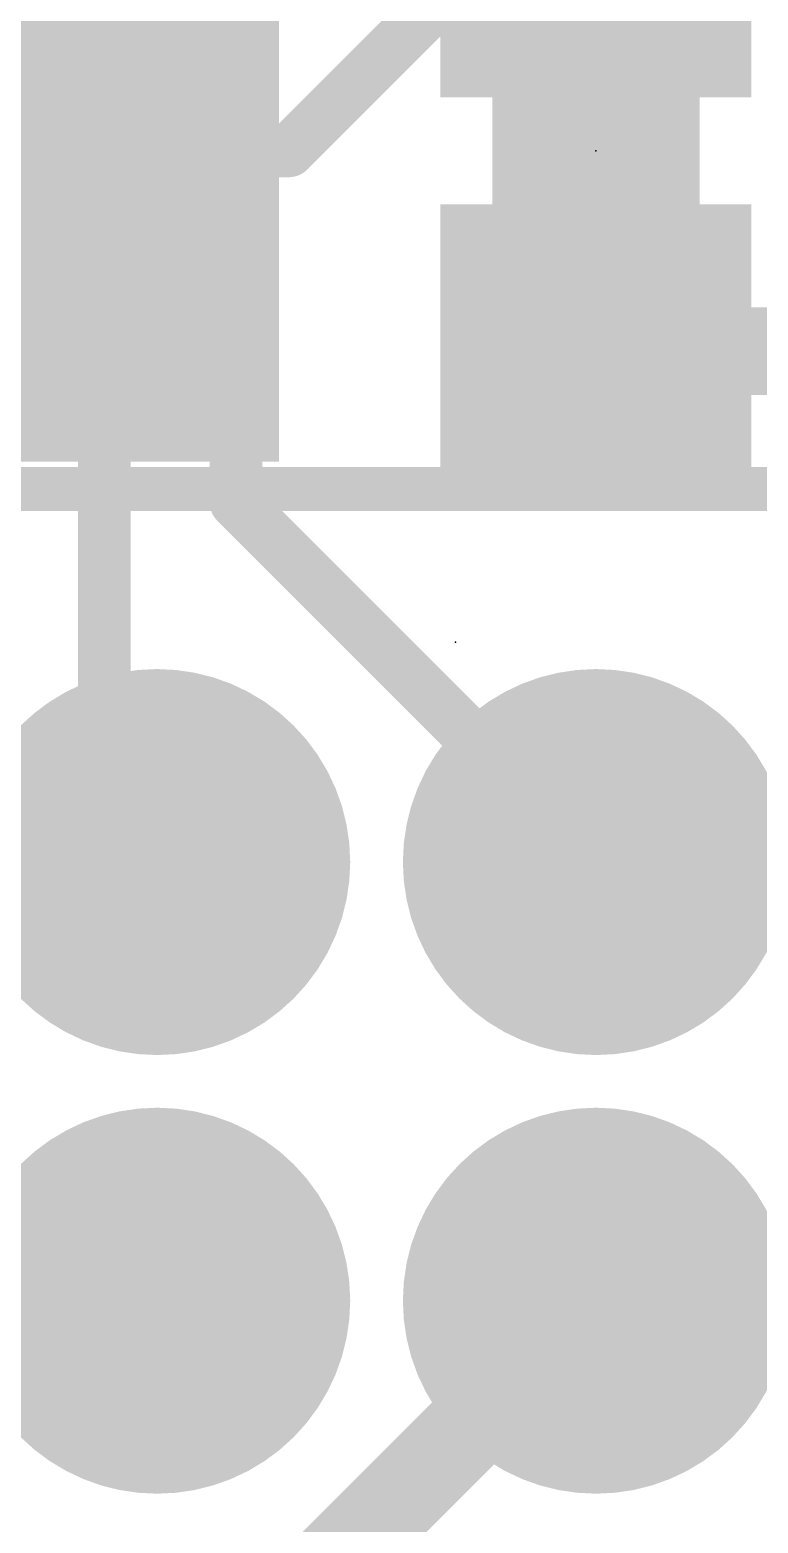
# Model space of a CAD drawing. Extents: x -33 to 74, y -20 to 37.
# Drawn here: x 5.982 to 8.089, y 3.393 to 7.716 of the extents above; entities that cross this region are included whole.
import ezdxf

# ---------------------------------------------------------------- set-up
doc = ezdxf.new("R2010")
doc.units = 0
for name, color, linetype in [('1', 12, 'CONTINUOUS'), ('16', 132, 'CONTINUOUS'), ('17', 110, 'CONTINUOUS'), ('21', 41, 'CONTINUOUS'), ('23', 53, 'CONTINUOUS'), ('24', 53, 'CONTINUOUS'), ('51', 53, 'CONTINUOUS')]:
    doc.layers.add(name, color=color, linetype=linetype)

# ---------------------------------------------------------------- blocks, each defined once
blk = doc.blocks.new('RECT')
blk.add_solid([(-0.5, -0.5), (0.5, -0.5), (-0.5, 0.5), (0.5, 0.5)])
blk = doc.blocks.new('ROUNDP')
at = {"const_width": 0.5}
blk.add_lwpolyline([(0, -0.25, 1), (0, 0.25, 1), (0, -0.25)], format="xyb", dxfattribs=at)

msp = doc.modelspace()

# ---------------------------------------------------------------- linework, layer by layer
at = {"layer": '1'}
for points, const_width in [([(6.203, 7.366), (6.203, 8.235)], 0.1524), ([(7.311, 7.946), (6.731, 7.366)], 0.1524), ([(6.731, 7.366), (6.203, 7.366)], 0.1524), ([(7.62, 6.786), (8.89, 6.786)], 0.254), ([(7.62, 4.037), (6.84, 3.257)], 0.254), ([(6.35, 4.037), (5.561, 4.037)], 0.1524)]:
    msp.add_lwpolyline(points, dxfattribs=dict(at, const_width=const_width))
for points, const_width in [([(6.203, 7.4041, 1), (6.203, 7.3279)], 0.0762), ([(6.731, 7.3279, 1), (6.731, 7.4041)], 0.0762), ([(6.1649, 7.366, 1), (6.2411, 7.366)], 0.0762), ([(6.7041, 7.3929, 1), (6.7579, 7.3391)], 0.0762), ([(7.62, 6.8495, 1), (7.62, 6.7225)], 0.127), ([(7.6649, 3.9921, 1), (7.5751, 4.0819)], 0.127), ([(6.35, 3.9989, 1), (6.35, 4.0751)], 0.0762)]:
    msp.add_lwpolyline(points, format="xyb", dxfattribs=dict(at, const_width=const_width))
at = {"layer": '16', "const_width": 0.1524}
for points in [[(6.5786, 11.5316), (6.5786, 6.3484)], [(6.1976, 5.4594), (6.1976, 10.6426)], [(6.5786, 6.3484), (7.62, 5.307)], [(6.1976, 5.4594), (6.35, 5.307)]]:
    msp.add_lwpolyline(points, dxfattribs=at)
at = {"layer": '16', "const_width": 0.0762}
for points in [[(6.6055, 6.3753, 1), (6.5517, 6.3215)], [(6.5405, 6.3484, 1), (6.6167, 6.3484)], [(6.2245, 5.4863, 1), (6.1707, 5.4325)], [(6.1595, 5.4594, 1), (6.2357, 5.4594)], [(6.3231, 5.2801, 1), (6.3769, 5.3339)], [(7.5931, 5.2801, 1), (7.6469, 5.3339)]]:
    msp.add_lwpolyline(points, format="xyb", dxfattribs=at)
at = {"layer": '21', "const_width": 0.4064}
msp.add_lwpolyline([(7.6505, 7.366), (7.5895, 7.366)], dxfattribs=at)
at = {"layer": '21', "const_width": 0.2032}
for points in [[(7.5895, 7.4676, 1), (7.5895, 7.2644)], [(7.6505, 7.2644, 1), (7.6505, 7.4676)]]:
    msp.add_lwpolyline(points, format="xyb", dxfattribs=at)
at = {"layer": '23'}
msp.add_point((7.62, 7.366), dxfattribs=at)
at = {"layer": '24'}
msp.add_point((7.2136, 5.9436), dxfattribs=at)
at = {"layer": '51'}
for points, const_width in [([(6.553, 8.116), (6.553, 6.616)], 0.127), ([(7.396, 7.121), (7.396, 7.611)], 0.1524), ([(7.844, 7.611), (7.844, 7.121)], 0.1524), ([(6.553, 6.616), (3.353, 6.616)], 0.127), ([(12.065, 6.387), (5.715, 6.387)], 0.127)]:
    msp.add_lwpolyline(points, dxfattribs=dict(at, const_width=const_width))
for points, const_width in [([(7.4341, 7.611, 1), (7.3579, 7.611)], 0.0762), ([(7.8821, 7.611, 1), (7.8059, 7.611)], 0.0762), ([(7.3579, 7.121, 1), (7.4341, 7.121)], 0.0762), ([(7.8059, 7.121, 1), (7.8821, 7.121)], 0.0762), ([(6.553, 6.5843, 1), (6.553, 6.6478)], 0.0635), ([(6.5213, 6.616, 1), (6.5847, 6.616)], 0.0635)]:
    msp.add_lwpolyline(points, format="xyb", dxfattribs=dict(at, const_width=const_width))

# ---------------------------------------------------------------- block references
at = {"layer": '1', "xscale": 0.85, "yscale": 0.9, "rotation": 270}
for p in [(7.62, 7.946), (7.62, 6.786)]:
    msp.add_blockref('RECT', p, dxfattribs=at)
at = {"layer": '1', "yscale": 1.8, "rotation": 180}
msp.add_blockref('RECT', (6.203, 7.366), dxfattribs=at)
at = {"layer": '17', "xscale": 1.1176, "yscale": 1.1176}
for p in [(6.35, 5.307), (6.35, 5.307), (7.62, 5.307), (7.62, 5.307), (6.35, 4.037), (6.35, 4.037), (7.62, 4.037), (7.62, 4.037)]:
    msp.add_blockref('ROUNDP', p, dxfattribs=at)
at = {"layer": '51', "xscale": 0.3, "yscale": 0.5999, "rotation": 270}
for p in [(7.6152, 7.77), (7.6152, 6.9572)]:
    msp.add_blockref('RECT', p, dxfattribs=at)

doc.saveas('drawing.dxf')
